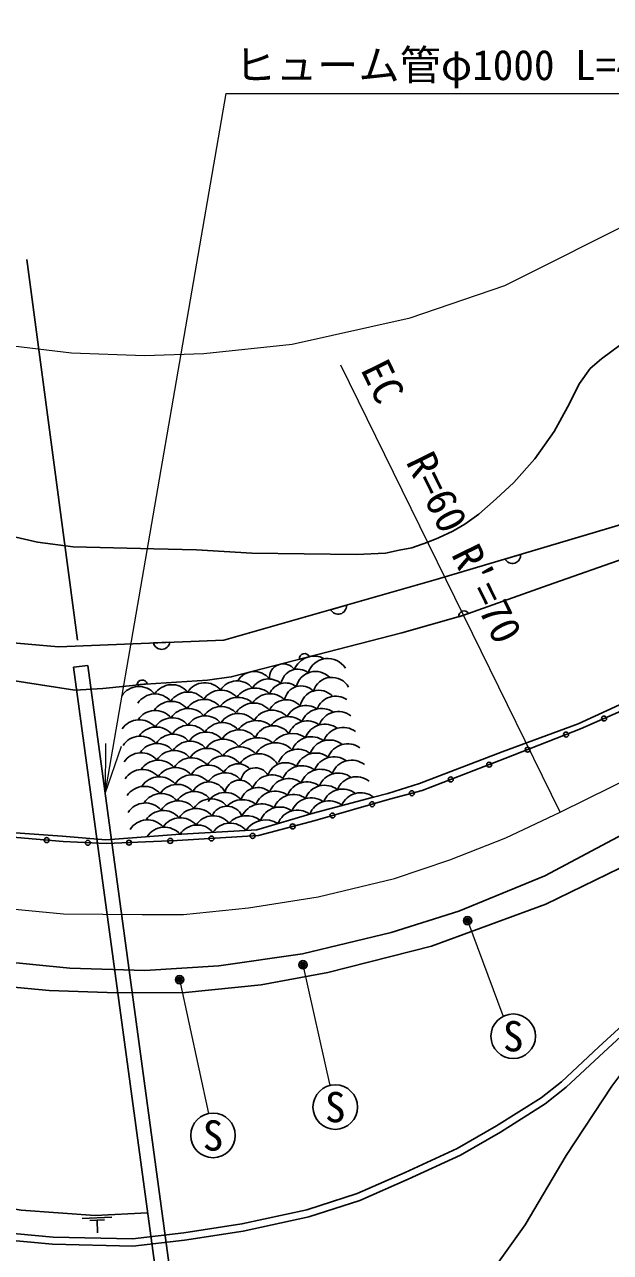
# Model space of a CAD drawing. Units: millimetres at full size, sheet at 1:1000; details may follow other scales. Extents: x 40000 to 680000, y 20000 to 380000.
# Drawn here: x 181608 to 217114, y 246860 to 321222 of the extents above; entities that cross this region are included whole.
import ezdxf
from ezdxf.enums import TextEntityAlignment as Align

# ---------------------------------------------------------------- set-up
doc = ezdxf.new("R2010")
doc.units = ezdxf.units.MM
doc.header["$LTSCALE"] = 1000
doc.header["$PDMODE"] = 32
doc.header["$PDSIZE"] = 500
doc.linetypes.add('CHAIN', pattern=[18.5, 12, -1.5, 3.5, -1.5])
for name, color, linetype, lineweight in [('M-BGD', 7, 'Continuous', 25), ('M-BGD-EXST', 7, 'Continuous', 25), ('M-BMK', 2, 'CHAIN', 13), ('M-BMK-ROW', 30, 'Continuous', 25), ('M-STR-HTXT', 7, 'Continuous', 13), ('M-STR-STRC', 7, 'Continuous', 25)]:
    doc.layers.add(name, color=color, linetype=linetype, lineweight=lineweight)
doc.styles.add('ＭＳ ゴシック', font='')
doc.styles.get('ＭＳ ゴシック').set_extended_font_data('MS Gothic')

# ---------------------------------------------------------------- blocks, each defined once
blk = doc.blocks.new('open_arrow')
at = {"color": 0, "linetype": 'Continuous', "lineweight": -2}
blk.add_lwpolyline([(7.5, 1.25), (0, 0), (7.5, -1.25)], dxfattribs=at)

msp = doc.modelspace()

# ---------------------------------------------------------------- linework, layer by layer
at = {"layer": 'M-BGD'}
for p, q in [((211670, 289136), (210720, 288853)), ((201109, 286058), (200156, 285787)), ((207927, 285347), (208517, 285556)), ((190408, 283811), (189418, 283771)), ((198261, 282784), (198868, 282940)), ((188420, 281229), (189043, 281291)), ((186896, 248998), (185098, 248914)), ((186454, 248827), (185555, 248785)), ((186004, 248806), (186039, 248057))]:
    msp.add_line(p, q, dxfattribs=at)
for points in [[(119808, 317873), (124224, 316510), (129668, 310922), (134017, 308014), (147930, 298932), (152966, 295781), (155134, 294358), (157333, 292921), (165425, 288713), (172313, 285677), (179968, 283866), (183669, 283541), (193690, 283942), (206548, 287609), (220001, 291620), (221311, 291674), (221778, 291851)], [(217749, 301856), (216579, 300979), (215885, 300394), (215245, 299481), (214505, 298056), (213707, 296580), (212529, 294921), (211267, 293494), (210190, 292500), (209128, 291575), (208281, 290958), (207553, 290534), (206697, 290129), (206052, 289872), (205085, 289540), (204307, 289390), (203487, 289215), (201728, 289123), (195387, 289219), (192022, 289404), (189452, 289478), (184563, 289588), (182400, 289884), (179664, 290494)], [(177376, 272309), (183951, 271744), (186545, 271617), (190849, 271799), (195780, 272108), (199227, 273029), (203721, 274304), (205700, 274836), (210705, 276764), (215292, 278565), (221883, 281465), (228983, 284833), (232032, 286256), (238344, 289180), (244273, 292019), (247348, 292844)], [(202754, 274431), (203618, 274661), (205552, 275261), (210546, 277186), (215162, 278876), (221693, 281873), (228792, 285240), (231842, 286664), (238152, 289588), (244116, 292443)], [(225731, 290296), (220631, 289773), (218288, 289006), (213339, 287270), (208168, 285432), (204473, 284384), (194130, 281719), (192687, 281519), (188944, 281282), (186358, 281023), (184647, 280904), (179569, 281696)], [(189056, 249249), (185884, 249101), (181396, 249429), (177254, 250119), (173087, 251187), (168632, 253159), (160785, 257337), (148452, 266297), (141768, 271163), (127491, 284619)], [(191431, 230495), (191307, 236495), (190921, 242072), (185434, 282398), (184576, 282308)], [(190579, 230501), (190582, 236193), (190070, 241932), (184576, 282308)], [(169372, 274568), (171592, 273698), (175826, 272825), (177362, 272541), (183895, 272071), (186544, 271858), (188416, 271996)], [(188416, 271996), (190769, 272171), (195689, 272462), (199106, 273462), (202754, 274431)], [(178333, 263176), (183100, 262731), (187207, 262575), (191356, 262609), (195941, 263074), (199986, 263813), (206273, 265399), (213193, 267946), (219174, 270850), (219260, 271507), (218954, 272065), (218562, 272387), (218180, 272358), (213141, 269663), (207920, 267529), (203819, 266241), (198462, 264954), (193377, 264208), (188893, 263936), (184350, 264071), (177807, 264715)], [(222792, 263549), (219804, 260401), (217193, 256931), (214421, 252734), (211936, 248523), (209325, 244864), (206795, 242308), (204130, 240156), (201160, 238262), (200164, 237455), (199088, 236406), (197392, 234038), (196046, 232774), (194130, 231555), (192981, 231157)], [(180059, 248096), (183335, 247794), (188159, 247680), (191252, 248038), (194782, 248588), (198712, 249441), (201763, 250420), (204680, 251707), (207828, 253148), (210217, 254520), (212912, 256227), (214145, 257198), (216414, 259314), (219276, 261938)], [(179998, 247660), (183310, 247354), (188179, 247239), (191311, 247602), (194863, 248156), (198826, 249015), (201919, 250008), (204860, 251306), (208030, 252756), (210444, 254143), (213166, 255868), (214432, 256864), (216713, 258991), (219571, 261612)]]:
    msp.add_lwpolyline(points, dxfattribs=at)
for centre in [(216727, 279197), (214424, 278225), (212097, 277311), (209767, 276403), (207435, 275504), (205081, 274670), (202671, 274006), (200266, 273323), (195428, 272086), (197855, 272662), (182948, 271831), (185442, 271671), (187940, 271676), (190438, 271781), (192933, 271929)]:
    msp.add_circle(centre, 150, dxfattribs=at)
for centre, radius, start, end in [((211167, 289089), 505, 207.77185, 5.43004), ((200606, 286016), 505, 207.08922, 4.74741), ((208241, 285400), 318, 29.45038, 189.66812), ((189909, 283889), 505, 193.46436, 351.12255), ((199159, 281679), 1294, 61.6725, 157.99273), ((198578, 282809), 318, 24.33739, 184.55512), ((199988, 281591), 1245, 31.25893, 162.77234), ((195530, 280850), 1187, 38.80152, 147.78307), ((197285, 281674), 834, 35.95558, 185.52768), ((198163, 281173), 1011, 51.08162, 172.08206), ((199242, 280845), 1200, 44.14821, 166.48897), ((188539, 279878), 1250, 40.25969, 146.5199), ((188737, 281206), 318, 15.59876, 175.81649), ((190536, 279996), 1250, 40.25969, 146.5199), ((192532, 280114), 1250, 40.25969, 146.5199), ((194490, 280289), 1187, 38.80152, 147.78307), ((196407, 280428), 1162, 49.53475, 148.626), ((197431, 280302), 1046, 51.96016, 157.94831), ((198376, 280144), 1026, 44.30657, 169.6412), ((200227, 280520), 1168, 29.12632, 163.01663), ((189519, 279433), 1250, 40.25969, 146.5199), ((191516, 279551), 1250, 40.25969, 146.5199), ((192496, 279106), 1250, 40.25969, 146.5199), ((193512, 279669), 1250, 40.25969, 146.5199), ((194534, 279152), 1325, 47.85852, 144.9089), ((195561, 279696), 1345, 47.92858, 144.51588), ((196475, 279427), 1268, 45.33692, 146.09072), ((199434, 279780), 1129, 41.64646, 171.7691), ((200464, 279332), 1212, 56.07684, 158.56452), ((189530, 278429), 1250, 40.25969, 146.5199), ((190499, 278987), 1250, 40.25969, 146.5199), ((191527, 278547), 1250, 40.25969, 146.5199), ((193523, 278666), 1250, 40.25969, 146.5199), ((195497, 278886), 1250, 40.25969, 146.5199), ((196599, 278472), 1232, 42.57993, 151.28369), ((197466, 279206), 1127, 40.77637, 154.33368), ((198637, 278699), 1283, 57.02847, 151.80924), ((199596, 278518), 1284, 55.58979, 157.47485), ((200629, 278366), 1250, 53.18129, 159.44149), ((188562, 277871), 1250, 40.25969, 146.5199), ((190558, 277989), 1250, 40.25969, 146.5199), ((192555, 278107), 1250, 40.25969, 146.5199), ((193597, 277697), 1250, 40.25969, 146.5199), ((194565, 278256), 1250, 40.25969, 146.5199), ((195656, 277707), 1363, 49.69277, 144.17085), ((197591, 278038), 1270, 49.91228, 146.08068), ((198734, 277886), 1170, 51.75482, 160.46123), ((188621, 276873), 1250, 40.25969, 146.5199), ((189590, 277431), 1250, 40.25969, 146.5199), ((190617, 276991), 1250, 40.25969, 146.5199), ((191586, 277549), 1250, 40.25969, 146.5199), ((192613, 277124), 1250, 40.25969, 146.5199), ((194611, 277271), 1236, 37.97407, 147.66444), ((196679, 277568), 1188, 36.67889, 157.02401), ((197825, 276821), 1468, 56.34737, 142.33541), ((199809, 277605), 1250, 53.18129, 159.44149), ((200909, 277406), 1250, 53.18129, 159.44149), ((189649, 276433), 1250, 40.25969, 146.5199), ((191644, 276566), 1250, 40.25969, 146.5199), ((192674, 276154), 1236, 39.10182, 147.65613), ((193643, 276712), 1236, 39.10182, 147.65613), ((194672, 276203), 1270, 41.88395, 144.88259), ((195746, 276572), 1468, 51.36598, 141.20213), ((196805, 276343), 1383, 42.81402, 149.22444), ((198990, 276844), 1250, 53.18129, 159.44149), ((200090, 276645), 1250, 53.18129, 159.44149), ((201185, 276419), 1250, 53.18129, 159.44149), ((188680, 275874), 1250, 40.25969, 146.5199), ((189716, 275420), 1250, 40.25969, 146.5199), ((190676, 276007), 1250, 40.25969, 146.5199), ((191720, 275590), 1229, 39.73231, 148.71644), ((193689, 275718), 1216, 36.84623, 147.31311), ((195793, 275715), 1347, 31.21035, 147.05286), ((198171, 276083), 1250, 53.18129, 159.44149), ((199265, 275857), 1250, 53.18129, 159.44149), ((200360, 275630), 1250, 53.18129, 159.44149), ((201429, 275424), 1250, 51.74872, 158.00893), ((188747, 274862), 1250, 40.25969, 146.5199), ((190744, 274980), 1250, 40.25969, 146.5199), ((192736, 275168), 1210, 37.62007, 149.15951), ((193768, 274658), 1250, 40.25969, 146.5199), ((194553, 275480), 974, 43.08916, 154.12015), ((195592, 275328), 881, 29.21951, 170.94789), ((197422, 275399), 1121, 53.11689, 161.36343), ((198416, 275088), 1250, 51.74872, 158.00893), ((199541, 274870), 1250, 53.18129, 159.44149), ((200630, 274642), 1250, 51.74872, 158.00893), ((189775, 274422), 1250, 40.25969, 146.5199), ((190862, 273958), 1250, 40.25969, 146.5199), ((191772, 274540), 1250, 40.25969, 146.5199), ((192778, 274271), 1082, 24.61093, 152.79028), ((194632, 274583), 881, 25.98419, 170.94789), ((196594, 274530), 1250, 53.18129, 159.44149), ((197621, 274306), 1250, 53.18129, 159.44149), ((198722, 274109), 1250, 53.18129, 159.44149), ((199790, 273902), 1250, 51.74872, 158.00893), ((201723, 274416), 1250, 51.74872, 158.00893), ((188866, 273839), 1250, 40.25969, 146.5199), ((189893, 273399), 1250, 40.25969, 146.5199), ((191890, 273518), 1250, 40.25969, 146.5199), ((193771, 273471), 1250, 40.25969, 146.5199), ((195744, 273945), 1072, 48.38716, 161.85721), ((196802, 273546), 1250, 53.18129, 159.44149), ((197902, 273348), 1250, 53.18129, 159.44149), ((200885, 273676), 1250, 51.74872, 158.00893), ((201980, 273450), 1250, 51.74872, 158.00893), ((188936, 272831), 1250, 41.10409, 147.36429), ((190921, 272959), 1250, 40.25969, 146.5199), ((192015, 272495), 1250, 40.25969, 146.5199), ((192918, 273078), 1250, 40.25969, 146.5199), ((193872, 272895), 991, 23.50474, 155.67915), ((194813, 272966), 1316, 51.00551, 135.68031), ((195968, 272705), 1324, 54.77581, 153.81023), ((197083, 272587), 1250, 53.18129, 159.44149), ((198977, 273143), 1250, 53.18129, 159.44149), ((200060, 272960), 1250, 53.18129, 159.44149), ((189062, 271808), 1250, 41.10409, 147.36429), ((190019, 272377), 1250, 40.25969, 146.5199), ((191046, 271937), 1250, 40.25969, 146.5199), ((193043, 272055), 1250, 40.25969, 146.5199), ((195046, 271871), 1444, 53.13998, 136.626), ((196209, 271636), 1422, 57.65131, 146.3897), ((198140, 272398), 1250, 53.18129, 159.44149), ((190089, 271368), 1250, 41.10409, 147.36429), ((192074, 271497), 1250, 40.25969, 146.5199), ((194071, 271615), 1250, 40.25969, 146.5199)]:
    msp.add_arc(centre, radius, start, end, dxfattribs=at)
at = {"layer": 'M-BGD-EXST'}
for centre in [(211220, 259954), (200435, 255662), (193030, 253945)]:
    msp.add_circle(centre, 1350, dxfattribs=at)
at = {"layer": 'M-BMK'}
msp.add_lwpolyline([(179501, 267800), (183961, 267360), (188744, 267330), (191249, 267322), (195177, 267736), (199401, 268386), (204022, 269512), (207377, 270635), (210781, 271977), (214074, 273515), (243262, 288042), (246699, 289375), (250394, 290572), (253780, 291289), (256996, 291734), (260485, 291767), (270901, 292245), (341273, 294174), (347818, 294510)], dxfattribs=at)
at = {"layer": 'M-BMK-ROW'}
msp.add_line((181751, 306984), (184808, 283935), dxfattribs=at)
at = {"layer": 'M-STR-HTXT'}
for p, q in [((214074, 273515), (200771, 300596)), ((208455, 266954), (210595, 261204)), ((198481, 264283), (200113, 256973)), ((191001, 263380), (192746, 255265))]:
    msp.add_line(p, q, dxfattribs=at)
for points in [[(100619, 344449), (165202, 305972), (168603, 304640), (173189, 303196), (177316, 302279), (180916, 301775), (184447, 301340), (188887, 301173), (192468, 301311), (197829, 301866), (204968, 303459), (210705, 305427), (219128, 309635), (226106, 313376), (232113, 316101), (239300, 318486)], [(186489, 274644), (193834, 317045), (229884, 317045)]]:
    msp.add_lwpolyline(points, dxfattribs=at)
at = {"layer": 'M-STR-STRC'}
for centre, radius in [((208455, 266954), 150), ((208455, 266954), 120), ((208455, 266954), 90), ((208455, 266954), 60), ((208455, 266954), 30), ((208455, 266954), 20), ((198481, 264283), 150), ((198481, 264283), 120), ((198481, 264283), 90), ((198481, 264283), 60), ((198481, 264283), 30), ((198481, 264283), 20), ((191001, 263380), 150), ((191001, 263380), 120), ((191001, 263380), 90), ((191001, 263380), 60), ((191001, 263380), 30), ((191001, 263380), 20)]:
    msp.add_circle(centre, radius, dxfattribs=at)
for p in [(208455, 266954), (198481, 264283), (191001, 263380)]:
    msp.add_point(p, dxfattribs=at)

# ---------------------------------------------------------------- block references
at = {"layer": 'M-STR-HTXT', "xscale": 400, "yscale": 400, "rotation": 80.2}
msp.add_blockref('open_arrow', (186489, 274644), dxfattribs=at)

# ---------------------------------------------------------------- texts
at = {"layer": 'M-BGD-EXST', "style": 'ＭＳ ゴシック'}
for p in [(211220, 259954), (200435, 255662), (193030, 253945)]:
    msp.add_text('S', height=1833, dxfattribs=at).set_placement(p, align=Align.MIDDLE_CENTER)
at = {"layer": 'M-STR-HTXT', "style": 'ＭＳ ゴシック'}
msp.add_text('ヒューム管φ1000 L=415', height=1833, dxfattribs=at).set_placement((194339, 317306), align=Align.BOTTOM_LEFT)
msp.add_text("EC   R=60 R'=70", height=1833, rotation=296.162, dxfattribs=at).set_placement((205570, 291704), align=Align.BOTTOM_CENTER)

doc.saveas('drawing.dxf')
